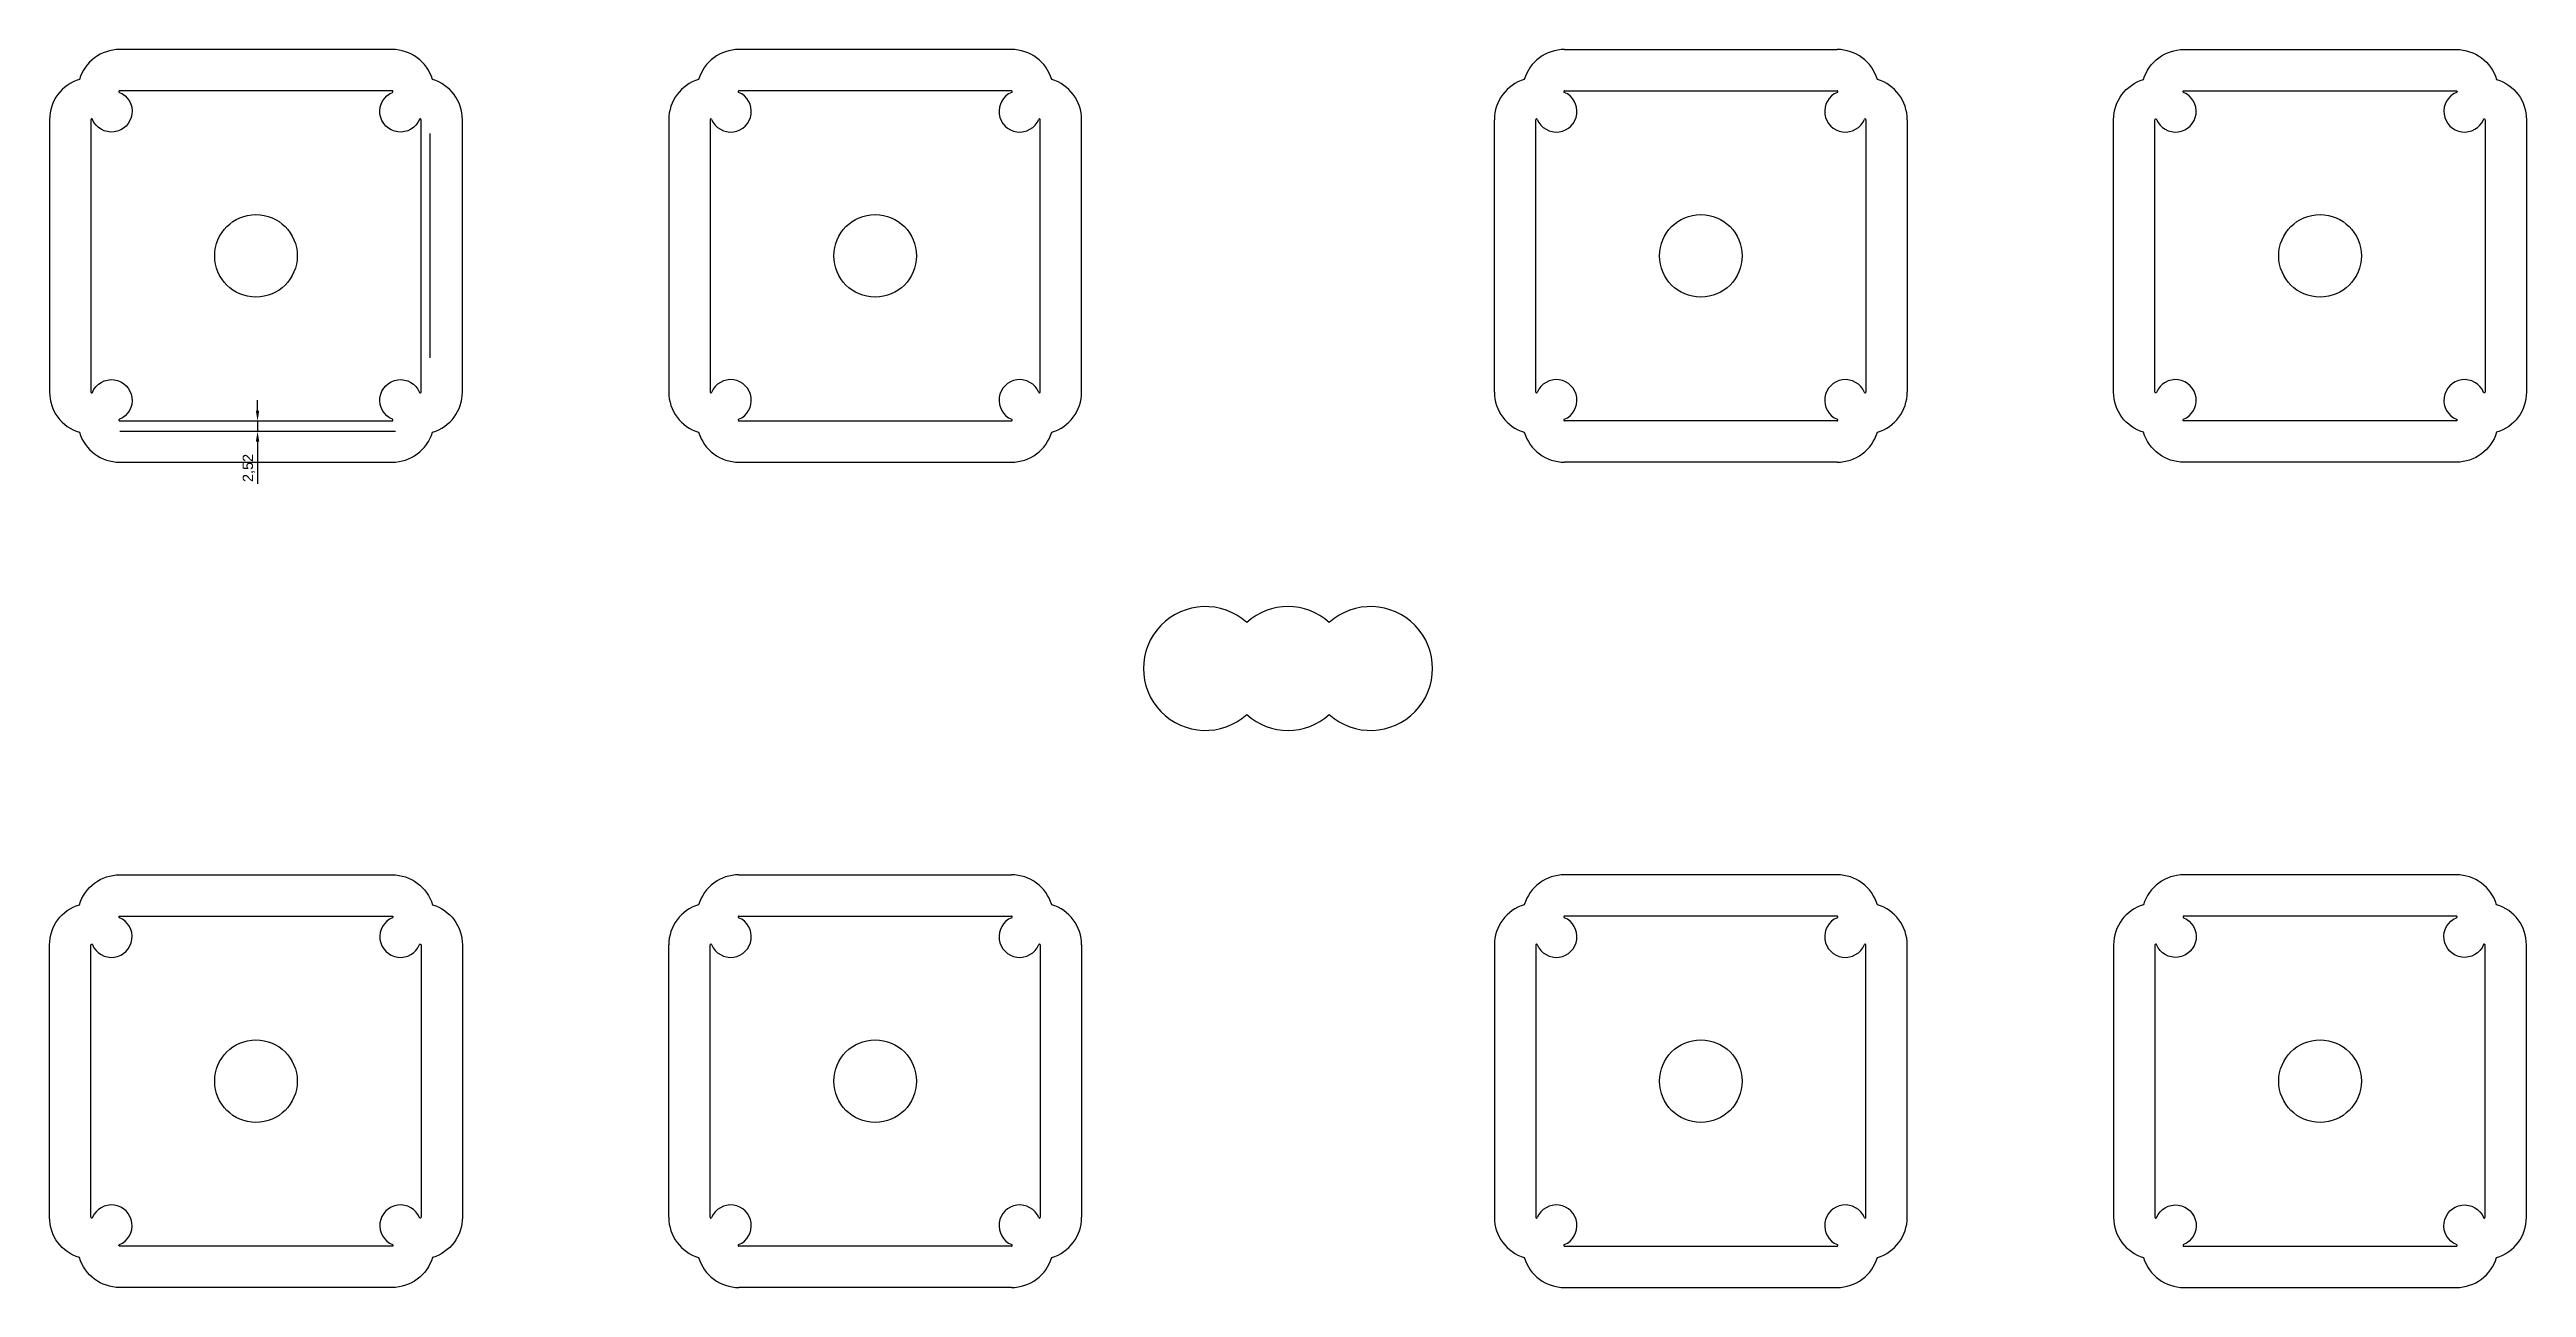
# Model space of a CAD drawing. Header units: millimetres. Extents: x -300 to 300, y -150 to 150.
import ezdxf

# ---------------------------------------------------------------- set-up
doc = ezdxf.new("R2010")
doc.units = ezdxf.units.MM
doc.layers.add('Exploded', color=1, linetype='Continuous')
doc.layers.add('Polyline', color=5, linetype='Continuous')
doc.styles.get("Standard").update_dxf_attribs({"font": 'arial.ttf'})
doc.dimstyles.new('ISO-25', dxfattribs={"dimtxt": 2.5, "dimasz": 2.5, "dimexe": 1.25, "dimexo": 0.625, "dimtad": 1, "dimtxsty": 'Standard', "dimcen": 2.5, "dimadec": 0, "dimazin": 0, "dimtfac": 1, "dimtmove": 0, "dimatfit": 3, "dimfxl": 1, "dimarcsym": 0})

# ---------------------------------------------------------------- blocks, each defined once
blk = doc.blocks.new('*D8')
at = {"color": 0, "lineweight": -2, "transparency": 16777216}
for p, q in [((-249.61, 62.5), (-249.61, 65)), ((-249.61, 60), (-249.61, 57.48)), ((-249.38, 60), (-248.36, 60)), ((-249.61, 54.98), (-249.61, 44.72)), ((-249.38, 57.48), (-248.36, 57.48))]:
    blk.add_line(p, q, dxfattribs=at)
at = {"color": 0, "transparency": 16777216}
for points in [[(-250.03, 62.5), (-249.2, 62.5), (-249.61, 60)], [(-250.03, 54.98), (-249.2, 54.98), (-249.61, 57.48)]]:
    blk.add_solid(points, dxfattribs=at)
at = {"layer": 'Defpoints', "color": 0, "transparency": 16777216}
for p in [(-250, 60), (-250, 57.48), (-249.61, 57.48)]:
    blk.add_point(p, dxfattribs=at)
at = {"color": 0, "transparency": 16777216, "insert": (-251.74, 48.6), "char_height": 2.5, "attachment_point": 5, "rotation": 90}
blk.add_mtext('2,52', dxfattribs=at)

msp = doc.modelspace()

# ---------------------------------------------------------------- linework, layer by layer
for p, q in [((-207.858, 129.611), (-207.858, 75.294)), ((-283, 57.48), (-216.226, 57.48))]:
    msp.add_line(p, q)
for centre in [(-250, 100), (-100, 100), (100, 100), (250, 100), (-250, -100), (-100, -100), (100, -100), (250, -100)]:
    msp.add_circle(centre, 10)
at = {"color": 3}
for centre, start, end in [((-20, 0), 48.189685, 311.810315), ((0, 0), 48.189685, 131.810315), ((20, 0), 228.189685, 131.810315), ((0, 0), 228.189685, 311.810315)]:
    msp.add_arc(centre, 15, start, end, dxfattribs=at)
at = {"layer": 'Exploded'}
for p, q in [((-67, 150), (-133, 150)), ((67, 150), (133, 150)), ((-67, 140), (-133, 140)), ((67, 140), (133, 140)), ((-150, 133), (-150, 67)), ((-140, 133), (-140, 67)), ((-60, 67), (-60, 133)), ((-50, 67), (-50, 133)), ((50, 67), (50, 133)), ((60, 67), (60, 133)), ((140, 133), (140, 67)), ((150, 133), (150, 67)), ((-133, 60), (-67, 60)), ((133, 60), (67, 60)), ((-133, 50), (-67, 50)), ((133, 50), (67, 50)), ((-133, -50), (-67, -50)), ((133, -50), (67, -50)), ((-133, -60), (-67, -60)), ((133, -60), (67, -60)), ((-150, -133), (-150, -67)), ((-140, -133), (-140, -67)), ((-60, -67), (-60, -133)), ((-50, -67), (-50, -133)), ((50, -67), (50, -133)), ((60, -67), (60, -133)), ((140, -133), (140, -67)), ((150, -133), (150, -67)), ((-67, -140), (-133, -140)), ((67, -140), (133, -140)), ((-67, -150), (-133, -150)), ((67, -150), (133, -150))]:
    msp.add_line(p, q, dxfattribs=at)
for centre, radius, start, end in [((-133, 139.8), 10.2, 90, 163.125506), ((-67, 139.8), 10.2, 16.874494, 90), ((67, 139.8), 10.2, 90, 163.125506), ((133, 139.8), 10.2, 16.874494, 90), ((-139.8, 133), 10.2, 106.874494, 180), ((-135, 135), 5, 202.619865, 67.380135), ((-133, 139.8), 0.2, 90, 247.380135), ((-65, 135), 5, 112.619865, 337.380135), ((-67, 139.8), 0.2, 292.619865, 90), ((-60.2, 133), 10.2, 360, 73.125506), ((60.2, 133), 10.2, 106.874494, 180), ((65, 135), 5, 202.619865, 67.380135), ((67, 139.8), 0.2, 90, 247.380135), ((135, 135), 5, 112.619865, 337.380135), ((133, 139.8), 0.2, 292.619865, 90), ((139.8, 133), 10.2, 360, 73.125506), ((-139.8, 133), 0.2, 22.619865, 180), ((-60.2, 133), 0.2, 0, 157.380135), ((60.2, 133), 0.2, 22.619865, 180), ((139.8, 133), 0.2, 0, 157.380135), ((-139.8, 67), 10.2, 180, 253.125506), ((-139.8, 67), 0.2, 180, 337.380135), ((-135, 65), 5, 292.619865, 157.380135), ((-65, 65), 5, 22.619865, 247.380135), ((-60.2, 67), 0.2, 202.619865, 0), ((-60.2, 67), 10.2, 286.874494, 360), ((60.2, 67), 10.2, 180, 253.125506), ((60.2, 67), 0.2, 180, 337.380135), ((65, 65), 5, 292.619865, 157.380135), ((135, 65), 5, 22.619865, 247.380135), ((139.8, 67), 0.2, 202.619865, 0), ((139.8, 67), 10.2, 286.874494, 0), ((-133, 60.2), 0.2, 112.619865, 270), ((-67, 60.2), 0.2, 270, 67.380135), ((67, 60.2), 0.2, 112.619865, 270), ((133, 60.2), 0.2, 270, 67.380135), ((-133, 60.2), 10.2, 196.874494, 270), ((-67, 60.2), 10.2, 270, 343.125506), ((67, 60.2), 10.2, 196.874494, 270), ((133, 60.2), 10.2, 270, 343.125506), ((-133, -60.2), 10.2, 90, 163.125506), ((-67, -60.2), 10.2, 16.874494, 90), ((67, -60.2), 10.2, 90, 163.125506), ((133, -60.2), 10.2, 16.874494, 90), ((-139.8, -67), 10.2, 106.874494, 180), ((-67, -60.2), 0.2, 292.619865, 90), ((-60.2, -67), 10.2, 0, 73.125506), ((60.2, -67), 10.2, 106.874494, 180), ((67, -60.2), 0.2, 90, 247.380135), ((139.8, -67), 10.2, 0, 73.125506), ((-135, -65), 5, 202.619865, 67.380135), ((-133, -60.2), 0.2, 90, 247.380135), ((-65, -65), 5, 112.619865, 337.380135), ((65, -65), 5, 202.619865, 67.380135), ((135, -65), 5, 112.619865, 337.380135), ((133, -60.2), 0.2, 292.619865, 90), ((-139.8, -67), 0.2, 22.619865, 180), ((-60.2, -67), 0.2, 0, 157.380135), ((60.2, -67), 0.2, 22.619865, 180), ((139.8, -67), 0.2, 0, 157.380135), ((-135, -135), 5, 292.619865, 157.380135), ((-65, -135), 5, 22.619865, 247.380135), ((65, -135), 5, 292.619865, 157.380135), ((135, -135), 5, 22.619865, 247.380135), ((-139.8, -133), 10.2, 180, 253.125506), ((-139.8, -133), 0.2, 180, 337.380135), ((-60.2, -133), 0.2, 202.619865, 0), ((-60.2, -133), 10.2, 286.874494, 0), ((60.2, -133), 10.2, 180, 253.125506), ((60.2, -133), 0.2, 180, 337.380135), ((139.8, -133), 0.2, 202.619865, 0), ((139.8, -133), 10.2, 286.874494, 0), ((-133, -139.8), 10.2, 196.874494, 270), ((-133, -139.8), 0.2, 112.619865, 270), ((-67, -139.8), 0.2, 270, 67.380135), ((-67, -139.8), 10.2, 270, 343.125506), ((67, -139.8), 10.2, 196.874494, 270), ((67, -139.8), 0.2, 112.619865, 270), ((133, -139.8), 0.2, 270, 67.380135), ((133, -139.8), 10.2, 270, 343.125506)]:
    msp.add_arc(centre, radius, start, end, dxfattribs=at)
at = {"layer": 'Polyline'}
for points in [[(-292.761, 142.761, 0.3303578), (-300, 133), (-300, 67, 0.3303578), (-292.761, 57.239, 0.3303578), (-283, 50), (-217, 50, 0.3303578), (-207.239, 57.239, 0.3303578), (-200, 67), (-200, 133, 0.3303578), (-207.239, 142.761, 0.3303578), (-217, 150), (-283, 150, 0.3303578)], [(292.761, 142.761, -0.3303578), (300, 133), (300, 67, -0.3303578), (292.761, 57.239, -0.3303578), (283, 50), (217, 50, -0.3303578), (207.239, 57.239, -0.3303578), (200, 67), (200, 133, -0.3303578), (207.239, 142.761, -0.3303578), (217, 150), (283, 150, -0.3303578)], [(-289.615, 133.077, 0.8198039), (-290, 133), (-290, 67, 0.8198039), (-289.615, 66.923, -1.4932221), (-283.077, 60.385, 0.8198039), (-283, 60), (-217, 60, 0.8198039), (-216.923, 60.385, -1.4932221), (-210.385, 66.923, 0.8198039), (-210, 67), (-210, 133, 0.8198039), (-210.385, 133.077, -1.4932221), (-216.923, 139.615, 0.8198039), (-217, 140), (-283, 140, 0.8198039), (-283.077, 139.615, -1.4932221)], [(289.615, 133.077, -0.8198039), (290, 133), (290, 67, -0.8198039), (289.615, 66.923, 1.4932221), (283.077, 60.385, -0.8198039), (283, 60), (217, 60, -0.8198039), (216.923, 60.385, 1.4932221), (210.385, 66.923, -0.8198039), (210, 67), (210, 133, -0.8198039), (210.385, 133.077, 1.4932221), (216.923, 139.615, -0.8198039), (217, 140), (283, 140, -0.8198039), (283.077, 139.615, 1.4932221)], [(-292.761, -142.761, -0.3303578), (-300, -133), (-300, -67, -0.3303578), (-292.761, -57.239, -0.3303578), (-283, -50), (-217, -50, -0.3303578), (-207.239, -57.239, -0.3303578), (-200, -67), (-200, -133, -0.3303578), (-207.239, -142.761, -0.3303578), (-217, -150), (-283, -150, -0.3303578)], [(292.761, -142.761, 0.3303578), (300, -133), (300, -67, 0.3303578), (292.761, -57.239, 0.3303578), (283, -50), (217, -50, 0.3303578), (207.239, -57.239, 0.3303578), (200, -67), (200, -133, 0.3303578), (207.239, -142.761, 0.3303578), (217, -150), (283, -150, 0.3303578)], [(-289.615, -133.077, -0.8198039), (-290, -133), (-290, -67, -0.8198039), (-289.615, -66.923, 1.4932221), (-283.077, -60.385, -0.8198039), (-283, -60), (-217, -60, -0.8198039), (-216.923, -60.385, 1.4932221), (-210.385, -66.923, -0.8198039), (-210, -67), (-210, -133, -0.8198039), (-210.385, -133.077, 1.4932221), (-216.923, -139.615, -0.8198039), (-217, -140), (-283, -140, -0.8198039), (-283.077, -139.615, 1.4932221)], [(289.615, -133.077, 0.8198039), (290, -133), (290, -67, 0.8198039), (289.615, -66.923, -1.4932221), (283.077, -60.385, 0.8198039), (283, -60), (217, -60, 0.8198039), (216.923, -60.385, -1.4932221), (210.385, -66.923, 0.8198039), (210, -67), (210, -133, 0.8198039), (210.385, -133.077, -1.4932221), (216.923, -139.615, 0.8198039), (217, -140), (283, -140, 0.8198039), (283.077, -139.615, -1.4932221)]]:
    msp.add_lwpolyline(points, format="xyb", close=True, dxfattribs=at)

# ---------------------------------------------------------------- dimensions: what is measured, and where the dimension line sits
dim = msp.add_linear_dim(base=(-249.613, 57.48), p1=(-250, 60), p2=(-250, 57.48), angle=90, dimstyle='ISO-25')
dim.commit()
dim.dimension.update_dxf_attribs({"geometry": '*D8', "text_midpoint": (-251.741, 48.599)})

doc.saveas('drawing.dxf')
